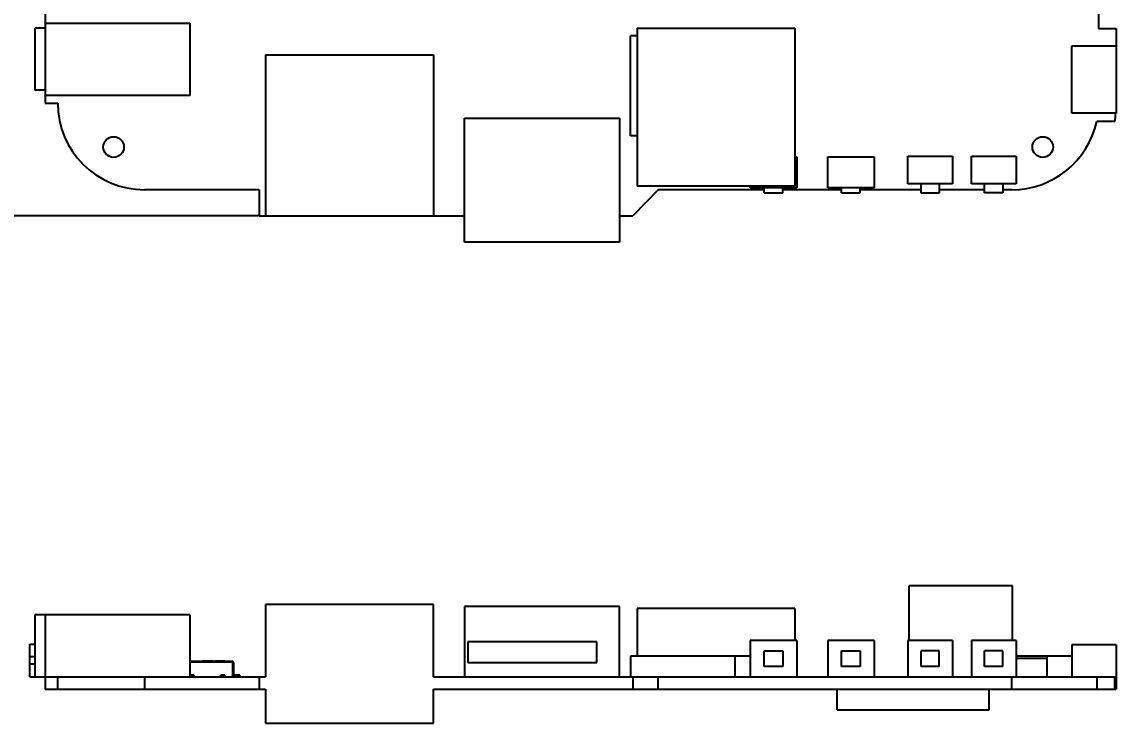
# Model space of a CAD drawing. Header units: millimetres. Extents: x 27 to 426, y 35 to 188.
# Drawn here: x 80.8 to 186.8, y 35.4 to 103.4 of the extents above; entities that cross this region are included whole.
import ezdxf

# ---------------------------------------------------------------- set-up
doc = ezdxf.new("R2010")
doc.units = ezdxf.units.MM
doc.header["$LTSCALE"] = 16.335
doc.header["$PDMODE"] = 3
doc.header["$PDSIZE"] = 0.3125
doc.layers.get('0').update_dxf_attribs({"linetype": 'CONTINUOUS'})
doc.layers.get('Defpoints').update_dxf_attribs({"linetype": 'CONTINUOUS'})
doc.styles.get("Standard").update_dxf_attribs({"font": 'txt', "width": 0.8})
doc.dimstyles.get("Standard").update_dxf_attribs({"dimtxt": 0.15625, "dimasz": 0.1875, "dimexe": 0.125, "dimexo": 0.0625, "dimtad": 0, "dimtih": 1, "dimtoh": 1, "dimdsep": 46, "dimtxsty": 'STANDARD', "dimblk": '_FILLED', "dimblk1": '_FILLED', "dimblk2": '_FILLED', "dimcen": 0.09, "dimazin": 2, "dimtp": 0.01, "dimtm": 0.01, "dimtfac": 1, "dimtofl": 0, "dimtmove": 0, "dimatfit": 3, "dimldrblk": '_FILLED', "dimfxl": 1, "dimtolj": 1, "dimarcsym": 0})

# ---------------------------------------------------------------- blocks, each defined once
blk = doc.blocks.new('_FILLED')
at = {"color": 0, "linetype": 'ByBlock'}
blk.add_solid([(0, 0), (-1, 0.167), (-1, -0.167)], dxfattribs=at)
blk = doc.blocks.new('*D2')
at = {"color": 3, "lineweight": -2}
for p, q in [((106.01, 138.98), (67.1, 138.98)), ((67.23, 135.98), (67.23, 113.9)), ((67.23, 87.58), (67.23, 109.65)), ((103.74, 84.58), (67.1, 84.58))]:
    blk.add_line(p, q, dxfattribs=at)
at = {"layer": 'Defpoints', "color": 0}
for p in [(106.07, 138.98), (67.23, 84.58), (103.8, 84.58)]:
    blk.add_point(p, dxfattribs=at)
at = {"color": 3, "lineweight": -2, "xscale": 3, "yscale": 3, "zscale": 3}
for p, rotation in [((67.23, 138.98), 90), ((67.23, 84.58), 270)]:
    blk.add_blockref('_FILLED', p, dxfattribs=dict(at, rotation=rotation))
at = {"color": 3, "insert": (67.23, 111.78), "char_height": 3, "attachment_point": 5}
blk.add_mtext('\\A1;54.40', dxfattribs=at)

msp = doc.modelspace()

# ---------------------------------------------------------------- linework, layer by layer
at = {"color": 7, "linetype": 'Continuous'}
for p, q in [((185.118, 126.983), (185.118, 102.721)), ((83.078, 106.773), (83.078, 95.503)), ((83.078, 103.243), (97.078, 103.243)), ((97.078, 103.243), (97.078, 96.243)), ((82.078, 102.743), (82.078, 96.743)), ((83.078, 102.743), (82.078, 102.743)), ((140.398, 102.018), (139.775, 102.018)), ((139.775, 92.318), (139.775, 102.018)), ((140.398, 102.743), (155.698, 102.743)), ((140.398, 102.743), (140.398, 87.443)), ((155.698, 102.743), (155.698, 87.443)), ((185.118, 102.721), (186.809, 102.721)), ((186.809, 102.721), (186.809, 101.039)), ((182.504, 101.039), (186.809, 101.039)), ((182.504, 94.539), (182.504, 101.039)), ((186.809, 101.039), (186.809, 94.539)), ((104.398, 100.177), (104.398, 84.577)), ((104.398, 100.177), (120.698, 100.177)), ((120.698, 100.177), (120.698, 84.577)), ((83.078, 96.743), (82.078, 96.743)), ((97.078, 96.243), (83.078, 96.243)), ((83.078, 95.503), (84.278, 95.503)), ((186.809, 94.539), (182.504, 94.539)), ((123.698, 94.027), (138.698, 94.027)), ((123.698, 82.027), (123.698, 94.027)), ((138.698, 94.027), (138.698, 82.027)), ((186.682, 93.721), (184.927, 93.721)), ((140.398, 92.318), (139.775, 92.318)), ((155.698, 90.303), (155.868, 90.303)), ((155.868, 90.303), (155.868, 87.303)), ((158.868, 90.303), (163.368, 90.303)), ((158.868, 87.303), (158.868, 90.303)), ((163.368, 90.303), (163.368, 87.303)), ((166.648, 90.341), (170.966, 90.341)), ((166.648, 87.674), (166.648, 90.341)), ((170.966, 90.341), (170.966, 87.674)), ((172.794, 90.359), (177.112, 90.359)), ((172.794, 87.692), (172.794, 90.359)), ((177.112, 90.359), (177.112, 87.692)), ((103.798, 87.103), (92.678, 87.103)), ((103.798, 87.103), (103.798, 84.577)), ((142.438, 87.103), (139.999, 84.577)), ((155.698, 87.443), (140.398, 87.443)), ((152.718, 87.103), (142.438, 87.103)), ((151.368, 87.303), (151.368, 87.443)), ((155.868, 87.303), (151.368, 87.303)), ((152.718, 86.803), (152.718, 87.303)), ((154.518, 86.803), (154.518, 87.303)), ((160.218, 87.103), (154.518, 87.103)), ((163.368, 87.303), (158.868, 87.303)), ((160.218, 86.803), (160.218, 87.303)), ((162.018, 86.803), (162.018, 87.303)), ((167.932, 87.103), (162.018, 87.103)), ((170.966, 87.674), (166.648, 87.674)), ((167.932, 86.767), (167.932, 87.674)), ((169.682, 87.674), (169.682, 86.767)), ((174.064, 87.103), (169.682, 87.103)), ((177.112, 87.692), (172.794, 87.692)), ((174.064, 86.803), (174.064, 87.692)), ((175.842, 87.692), (175.842, 86.803)), ((176.718, 87.103), (175.842, 87.103)), ((152.718, 86.803), (154.518, 86.803)), ((160.218, 86.803), (162.018, 86.803)), ((169.682, 86.767), (167.932, 86.767)), ((175.842, 86.803), (174.064, 86.803)), ((103.798, 84.577), (123.698, 84.577)), ((138.698, 84.577), (139.999, 84.577)), ((138.698, 82.027), (123.698, 82.027)), ((176.768, 48.725), (166.768, 48.725)), ((166.768, 43.425), (166.768, 48.725)), ((176.768, 43.425), (176.768, 48.725)), ((104.398, 46.925), (104.398, 39.925)), ((120.698, 46.925), (104.398, 46.925)), ((120.698, 39.925), (120.698, 46.925)), ((123.698, 46.725), (123.698, 39.925)), ((138.698, 46.725), (123.698, 46.725)), ((138.698, 39.925), (138.698, 46.725)), ((82.078, 45.925), (82.078, 39.925)), ((97.078, 45.925), (82.078, 45.925)), ((83.078, 45.925), (83.078, 38.725)), ((97.078, 45.925), (97.078, 39.925)), ((140.398, 46.525), (140.398, 41.925)), ((155.698, 46.525), (140.398, 46.525)), ((155.698, 46.525), (155.698, 43.425)), ((81.578, 39.925), (81.578, 43.085)), ((81.578, 43.085), (82.078, 43.085)), ((123.998, 43.305), (123.998, 41.305)), ((136.498, 43.305), (123.998, 43.305)), ((136.498, 41.305), (136.498, 43.305)), ((155.868, 43.425), (151.368, 43.425)), ((151.368, 43.425), (151.368, 39.925)), ((152.718, 42.425), (154.518, 42.425)), ((152.718, 40.925), (152.718, 42.425)), ((154.518, 42.425), (154.518, 40.925)), ((155.868, 43.425), (155.868, 39.925)), ((163.368, 43.425), (158.868, 43.425)), ((158.868, 43.425), (158.868, 39.925)), ((160.218, 42.425), (162.018, 42.425)), ((160.218, 40.925), (160.218, 42.425)), ((162.018, 42.425), (162.018, 40.925)), ((163.368, 43.425), (163.368, 39.925)), ((170.966, 43.425), (166.648, 43.425)), ((166.648, 43.425), (166.648, 39.925)), ((169.682, 42.425), (167.932, 42.425)), ((167.932, 40.925), (167.932, 42.425)), ((169.682, 40.925), (169.682, 42.425)), ((170.966, 43.425), (170.966, 39.925)), ((177.112, 43.425), (172.794, 43.425)), ((172.794, 43.425), (172.794, 39.925)), ((175.842, 42.425), (174.064, 42.425)), ((174.064, 40.925), (174.064, 42.425)), ((175.842, 40.925), (175.842, 42.425)), ((177.112, 43.425), (177.112, 39.925)), ((186.809, 43.025), (182.504, 43.025)), ((182.504, 43.025), (182.504, 39.925)), ((186.809, 43.025), (186.809, 39.925)), ((82.078, 41.835), (81.578, 41.835)), ((97.078, 41.425), (101.137, 41.425)), ((98.308, 41.425), (98.308, 41.435)), ((98.491, 41.435), (98.308, 41.435)), ((98.384, 41.425), (98.384, 41.435)), ((98.412, 41.425), (98.412, 41.435)), ((98.491, 41.425), (98.491, 41.435)), ((98.501, 41.435), (98.501, 41.425)), ((99.093, 41.435), (98.501, 41.435)), ((98.532, 41.425), (98.532, 41.435)), ((98.56, 41.425), (98.56, 41.435)), ((98.636, 41.425), (98.636, 41.435)), ((98.664, 41.425), (98.664, 41.435)), ((98.743, 41.425), (98.743, 41.435)), ((98.754, 41.435), (98.754, 41.425)), ((98.784, 41.425), (98.784, 41.435)), ((98.861, 41.435), (98.861, 41.425)), ((98.919, 41.425), (98.919, 41.435)), ((98.92, 41.425), (98.92, 41.435)), ((98.953, 41.425), (98.953, 41.435)), ((98.958, 41.425), (98.958, 41.435)), ((98.962, 41.425), (98.962, 41.435)), ((99.067, 41.425), (99.067, 41.435)), ((99.068, 41.425), (99.068, 41.435)), ((99.076, 41.425), (99.076, 41.435)), ((99.093, 41.425), (99.093, 41.435)), ((99.094, 41.435), (99.094, 41.425)), ((99.107, 41.425), (99.107, 41.435)), ((99.26, 41.435), (99.107, 41.435)), ((99.155, 41.425), (99.155, 41.435)), ((99.23, 41.425), (99.23, 41.435)), ((99.26, 41.425), (99.26, 41.435)), ((99.269, 41.425), (99.269, 41.435)), ((99.379, 41.435), (99.269, 41.435)), ((99.349, 41.425), (99.349, 41.435)), ((99.375, 41.425), (99.375, 41.435)), ((99.377, 41.425), (99.377, 41.435)), ((99.377, 41.425), (99.377, 41.435)), ((99.379, 41.425), (99.379, 41.435)), ((99.544, 41.425), (99.544, 41.435)), ((100.466, 41.435), (99.544, 41.435)), ((99.686, 41.425), (99.686, 41.435)), ((99.763, 41.425), (99.763, 41.435)), ((99.959, 41.425), (99.959, 41.435)), ((100.133, 41.425), (100.133, 41.435)), ((100.197, 41.425), (100.197, 41.435)), ((100.23, 41.425), (100.23, 41.435)), ((100.397, 41.425), (100.397, 41.435)), ((100.466, 41.425), (100.466, 41.435)), ((100.877, 41.335), (100.877, 41.425)), ((100.887, 41.425), (100.887, 41.325)), ((101.137, 41.325), (101.137, 41.425)), ((151.368, 41.925), (139.775, 41.925)), ((139.775, 41.925), (139.775, 39.925)), ((149.875, 41.925), (149.875, 39.925)), ((182.504, 41.925), (177.112, 41.925)), ((177.112, 41.725), (180.118, 41.725)), ((180.118, 39.925), (180.118, 41.925)), ((81.578, 41.175), (82.078, 41.175)), ((100.887, 41.335), (97.078, 41.335)), ((101.137, 41.325), (97.078, 41.325)), ((101.237, 39.925), (101.237, 41.225)), ((101.337, 41.225), (101.237, 41.225)), ((101.237, 41.025), (101.337, 41.025)), ((101.247, 41.025), (101.247, 39.925)), ((101.247, 41.015), (101.337, 41.015)), ((101.337, 39.925), (101.337, 41.225)), ((123.998, 41.305), (136.498, 41.305)), ((154.518, 40.925), (152.718, 40.925)), ((162.018, 40.925), (160.218, 40.925)), ((169.682, 40.925), (167.932, 40.925)), ((175.842, 40.925), (174.064, 40.925)), ((81.578, 39.925), (104.398, 39.925)), ((84.278, 38.725), (84.278, 39.925)), ((92.678, 39.925), (92.678, 38.725)), ((97.487, 40.075), (97.087, 40.075)), ((97.487, 39.925), (97.487, 40.075)), ((100.087, 39.925), (100.087, 40.075)), ((100.487, 40.075), (100.087, 40.075)), ((100.487, 39.925), (100.487, 40.075)), ((101.937, 40.075), (101.337, 40.075)), ((101.937, 39.925), (101.937, 40.075)), ((103.798, 39.925), (103.798, 38.725)), ((120.698, 39.925), (186.809, 39.925)), ((139.999, 39.925), (139.999, 38.725)), ((142.438, 38.725), (142.438, 39.925)), ((176.718, 38.725), (176.718, 39.925)), ((184.927, 39.925), (184.927, 38.725)), ((186.682, 38.725), (186.682, 39.925)), ((186.809, 39.925), (186.809, 38.725)), ((83.078, 38.725), (104.398, 38.725)), ((104.398, 38.725), (104.398, 35.425)), ((120.698, 35.425), (120.698, 38.725)), ((120.698, 38.725), (186.809, 38.725)), ((159.782, 36.725), (159.782, 38.725)), ((174.514, 36.725), (174.514, 38.725)), ((159.782, 36.725), (174.514, 36.725)), ((104.398, 35.425), (120.698, 35.425))]:
    msp.add_line(p, q, dxfattribs=at)
for centre in [(89.698, 91.243), (179.698, 91.243)]:
    msp.add_circle(centre, 1, dxfattribs=at)
for centre, radius, start, end in [((92.678, 95.503), 8.4, 180, 270), ((176.918, 95.303), 9.891, 350.7963, 355.56806), ((176.718, 95.503), 8.4, 270, 347.75198), ((101.137, 41.225), 0.2, 0, 90), ((101.137, 41.225), 0.1, 0, 90)]:
    msp.add_arc(centre, radius, start, end, dxfattribs=at)

# ---------------------------------------------------------------- dimensions: what is measured, and where the dimension line sits
dim = msp.add_linear_dim(base=(67.225, 84.577), p1=(106.069, 138.977), p2=(103.798, 84.577), angle=90, dimstyle='STANDARD', override={"dimtxt": 3, "dimasz": 3, "dimzin": 0, "dimcen": 2.673, "dimclrd": 3, "dimclre": 3, "dimclrt": 3, "dimadec": 0, "dimazin": 0, "dimtp": 0, "dimtm": 0, "dimtzin": 0})
dim.commit()
dim.dimension.update_dxf_attribs({"geometry": '*D2', "text_midpoint": (67.225, 111.777)})

doc.saveas('drawing.dxf')
